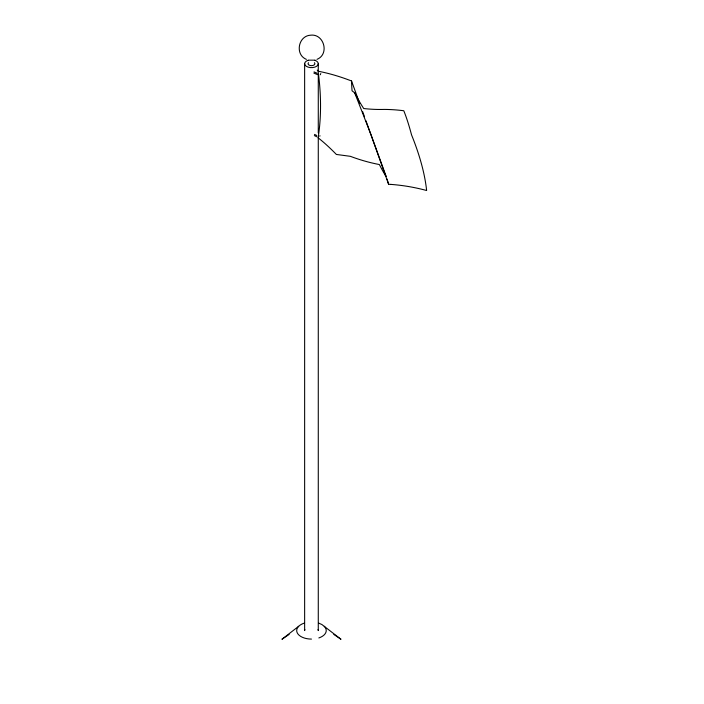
<?xml version="1.0" encoding="UTF-8"?>
<svg xmlns="http://www.w3.org/2000/svg" width="704" height="704" viewBox="0 0 704 704"><rect width="100%" height="100%" fill="white"/><g stroke="black" fill="none" stroke-linecap="round" stroke-linejoin="round"><path stroke-width="1.06" d="M304.876 629.543L304.638 630.564L304.638 63.703M298.663 626.296L281.934 639.276L289.124 634.418M316.976 59.365C329.762 54.252 323.99 33.378 310.508 35.2C298.162 35.886 294.774 54.701 306.381 59.365M320.276 74.747L320.786 73.568M319.59 136.039L320.126 135.89M315.084 60.166L308.282 60.166M365.966 120.789L388.608 184.263L391.002 184.413M317.372 73.33L314.028 71.914M317.566 74.659L313.87 73.093M316.756 135.476L314.503 134.411M316.835 136.77L314.345 135.59M318.842 623.181L321.904 624.536L340.982 639.276L333.802 634.418M317.249 70.136L318.366 70.84M391.002 184.413A151.738 117.603 20.3 0 1 426.633 190.511A246.224 100.082 48.3 0 0 411.541 134.869A140.43 24.939 84.7 0 0 403.788 110.748A139.885 117.48 19.7 0 0 384.287 109.419A142.129 115.474 30.9 0 1 363.73 108.539A137.333 43.358 78.9 0 1 354.719 92.866L352.062 90.816A149.257 26.655 73.1 0 1 351.542 80.986A116.213 54.366 29.2 0 0 318.12 71.21A245.898 141.97 60 0 1 318.12 137.843A129.246 26.066 56 0 1 335.359 153.41L336.371 154.449L350.363 156.323A151.026 110.44 37.2 0 0 379.377 164.542A159.166 34.716 78 0 0 385.986 176.422M354.719 92.866L371.14 135.071L386.074 176.132M351.542 80.986L359.674 103.435M362.639 111.602L364.487 116.706M388.608 184.263L388.3 183.207A162.043 10.27 80.7 0 0 387.05 179.036M318.041 629.543L318.278 630.564L318.278 137.306M318.278 63.703L318.278 71.394M318.278 74.694L318.278 132.915M324.254 626.296A14.775 8.527 0 0 1 318.842 637.947M311.458 639.091A14.775 8.527 0 0 1 297.194 632.773A14.775 8.527 0 0 1 304.075 623.181M314.873 60.298A6.82 3.934 0 0 1 316.686 66.238A6.82 3.934 0 0 1 306.24 66.238A6.82 3.934 0 0 1 308.053 60.298M314.415 62.718A3.406 1.971 0 0 1 311.458 65.674A3.406 1.971 0 0 1 308.51 62.718"/></g></svg>
